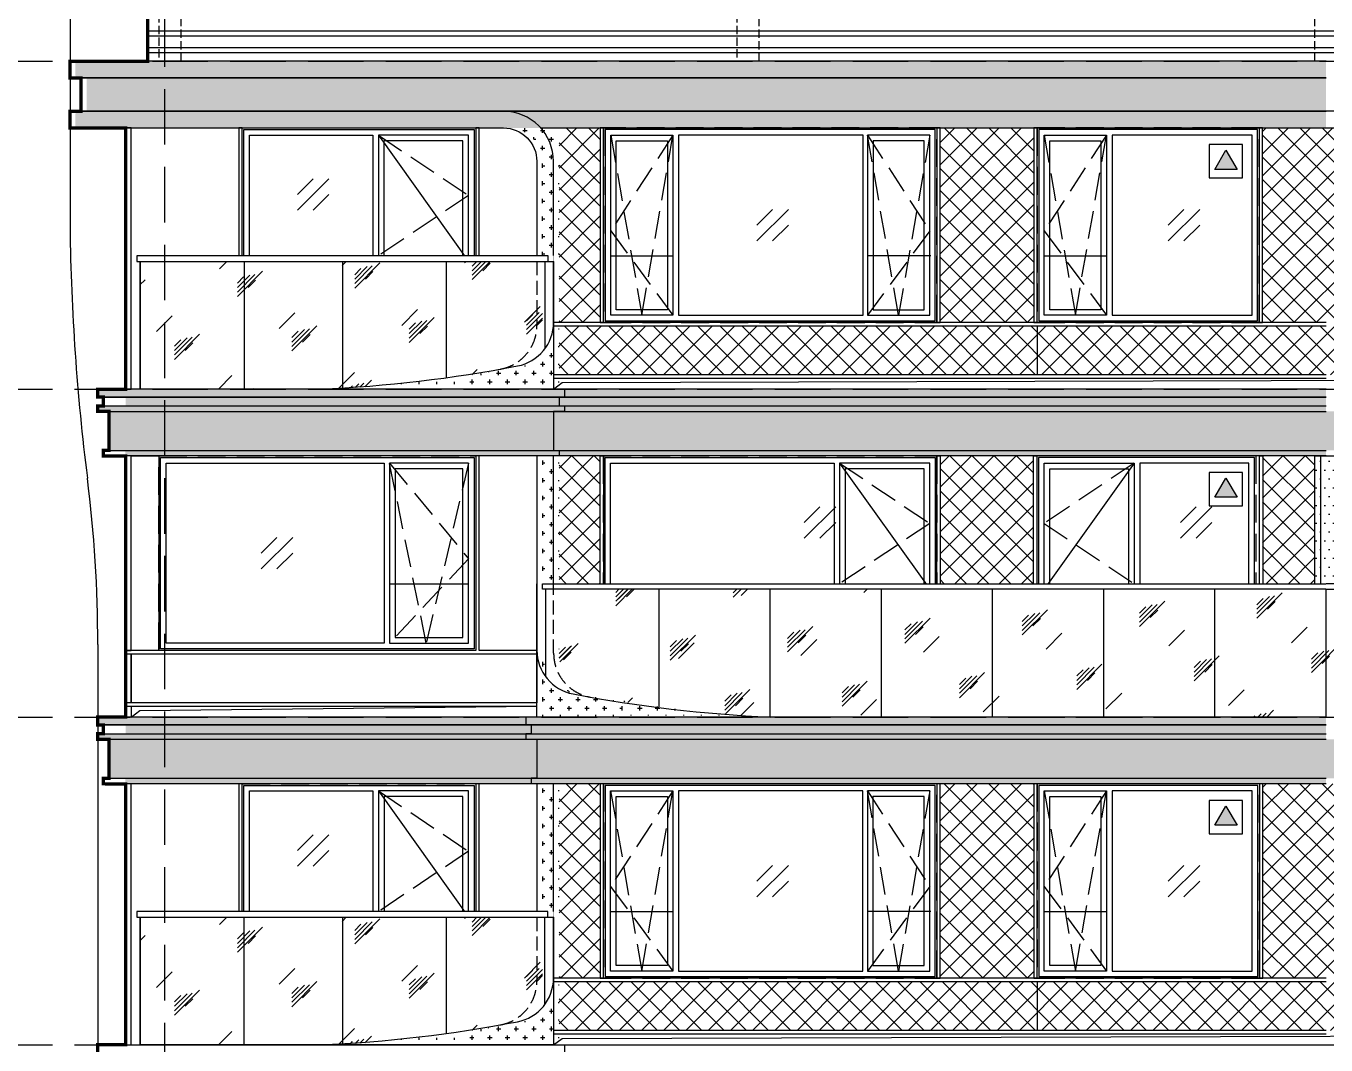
# Model space of a CAD drawing. Extents: x 646072 to 1012572, y -46617 to 16093.
# Drawn here: x 661474 to 673169, y -14902 to -5735 of the extents above; entities that cross this region are included whole.
import ezdxf

# ---------------------------------------------------------------- set-up
doc = ezdxf.new("R2010")
doc.units = 0
doc.header["$LTSCALE"] = 1000
doc.header["$MEASUREMENT"] = 0
for name, pattern in [('3#楼-HZS$0$3#楼-HZS$0$__DASH', [0.35, 0.25, -0.1]), ('3#楼-HZS$0$3#楼-HZS$0$DASH', [0.35, 0.25, -0.1]), ('3#楼-HZS$0$DASH', [0.35, 0.25, -0.1]), ('3#楼-HZS$0$DOTE', [2.42, 2, -0.2, 0.02, -0.2])]:
    doc.linetypes.add(name, pattern=pattern)
for name, color, linetype in [('3#楼-HZS$0$3#楼-HZS$0$00-立面灰色金属看线', 252, 'Continuous'), ('3#楼-HZS$0$3#楼-HZS$0$00-立面米色看线', 31, 'Continuous'), ('3#楼-HZS$0$3#楼-HZS$0$00-立面银灰色线脚', 254, 'Continuous'), ('3#楼-HZS$0$3#楼-HZS$0$A-ANNO-SYMB', 3, 'Continuous'), ('3#楼-HZS$0$3#楼-HZS$0$DOTE', 1, '3#楼-HZS$0$DOTE'), ('3#楼-HZS$0$3#楼-HZS$0$ELEV-WIND', 4, 'Continuous'), ('3#楼-HZS$0$3#楼-HZS$0$RAIL', 163, 'Continuous'), ('3#楼-HZS$0$3#楼-HZS$0$WINDOW', 4, 'Continuous'), ('3#楼-HZS$0$3#楼-HZS$0$填充-浅黄色铝板', 30, 'Continuous'), ('3#楼-HZS$0$3#楼-HZS$0$填充-玻璃', 150, 'Continuous'), ('3#楼-HZS$0$3#楼-HZS$0$填充-背板玻璃', 151, 'Continuous'), ('3#楼-HZS$0$3#楼-HZS$0$填充-银白色铝板', 115, 'Continuous'), ('3#楼-HZS$0$3#楼-HZS$0$轮廓', 255, 'Continuous')]:
    doc.layers.add(name, color=color, linetype=linetype)
pattern_1 = [(0, (-5409.44, -55383.215), (79.375, 79.375), [39.6875, -119.0625]), (90, (-5389.6, -55403.06), (-79.375, 79.375), [39.6875, -119.0625])]
pattern_2 = [(0, (-5409.44, -58333.215), (79.375, 79.375), [39.6875, -119.0625]), (90, (-5389.6, -58353.06), (-79.375, 79.375), [39.6875, -119.0625])]
pattern_3 = [(45, (-5318.23, -99899.73), (-100.0001, 100.0001), []), (135, (-5318.23, -99899.73), (-100.0001, -100.0001), [])]
pattern_4 = [(0, (-5409.44, -52433.215), (79.375, 79.375), [39.6875, -119.0625]), (90, (-5389.6, -52453.06), (-79.375, 79.375), [39.6875, -119.0625])]

# ---------------------------------------------------------------- blocks, each defined once
blk = doc.blocks.new('3#楼-HZS$0$3#楼-HZS$0$adf6h1d+f0j')
at = {"layer": '3#楼-HZS$0$3#楼-HZS$0$ELEV-WIND', "color": 8, "linetype": '3#楼-HZS$0$3#楼-HZS$0$__DASH'}
blk.add_lwpolyline([(61279, -24578), (63250, -24578), (63250, -26928), (61279, -26928)], close=True, dxfattribs=at)
at = {"layer": '3#楼-HZS$0$3#楼-HZS$0$ELEV-WIND'}
for points in [[(61294, -24593), (63235, -24593), (63235, -26913), (61294, -26913)], [(61344, -24643), (62325, -24643), (62325, -26863), (61344, -26863)], [(63185, -24643), (62375, -24643), (62375, -26863), (63185, -26863)], [(63135, -24693), (62425, -24693), (62425, -26813), (63135, -26813)]]:
    blk.add_lwpolyline(points, close=True, dxfattribs=at)
at = {"layer": '3#楼-HZS$0$3#楼-HZS$0$ELEV-WIND', "color": 8}
blk.add_lwpolyline([(62375, -24643), (63185, -25778), (62375, -26863)], dxfattribs=at)
at = {"layer": '3#楼-HZS$0$3#楼-HZS$0$ELEV-WIND', "color": 8, "linetype": '3#楼-HZS$0$DASH'}
blk.add_lwpolyline([(62375, -24643), (63185, -25186), (62375, -25728)], dxfattribs=at)
blk = doc.blocks.new('3#楼-HZS$0$3#楼-HZS$0$asde5f0s4d+9hj0')
at = {"layer": '3#楼-HZS$0$3#楼-HZS$0$ELEV-WIND', "color": 8, "linetype": '3#楼-HZS$0$3#楼-HZS$0$__DASH'}
blk.add_lwpolyline([(63250, -24578), (60250, -24578), (60250, -26928), (63250, -26928)], close=True, dxfattribs=at)
at = {"layer": '3#楼-HZS$0$3#楼-HZS$0$ELEV-WIND'}
for points in [[(63235, -24593), (60265, -24593), (60265, -26913), (63235, -26913)], [(60315, -24643), (61125, -24643), (61125, -26863), (60315, -26863)], [(63185, -24643), (61175, -24643), (61175, -26863), (63185, -26863)], [(60365, -24693), (61075, -24693), (61075, -26813), (60365, -26813)]]:
    blk.add_lwpolyline(points, close=True, dxfattribs=at)
at = {"layer": '3#楼-HZS$0$3#楼-HZS$0$ELEV-WIND', "color": 8}
blk.add_lwpolyline([(61125, -24643), (60315, -25778), (61125, -26863)], dxfattribs=at)
at = {"layer": '3#楼-HZS$0$3#楼-HZS$0$ELEV-WIND', "color": 8, "linetype": '3#楼-HZS$0$DASH'}
blk.add_lwpolyline([(61125, -24643), (60315, -25186), (61125, -25728)], dxfattribs=at)
blk = doc.blocks.new('3#楼-HZS$0$3#楼-HZS$0$dfg56h4f+g9h0k7')
at = {"layer": '3#楼-HZS$0$3#楼-HZS$0$RAIL'}
blk.add_lwpolyline([(426648, -363620), (419599, -363620), (419599, -363570), (426648, -363570)], dxfattribs=at)
at = {"layer": '3#楼-HZS$0$3#楼-HZS$0$WINDOW'}
for points in [[(419629, -364409), (419629, -363620)], [(420648, -364678), (420648, -363620)], [(421648, -364770), (421648, -363620)], [(422648, -364770), (422648, -363620)], [(423648, -364770), (423648, -363620)], [(424648, -364770), (424648, -363620)], [(425648, -364770), (425648, -363620)], [(426648, -364770), (426648, -363620)]]:
    blk.add_lwpolyline(points, dxfattribs=at)
blk = doc.blocks.new('3#楼-HZS$0$3#楼-HZS$0$tregfdgdg')
blk.add_wipeout([(55551, -25728), (62651, -25728), (62651, -26928), (55551, -26928)]).dxf.layer = '3#楼-HZS$0$3#楼-HZS$0$RAIL'
at = {"layer": '3#楼-HZS$0$3#楼-HZS$0$00-立面米色看线'}
blk.add_line((55551, -25728), (55551, -26327), dxfattribs=at)
at = {"layer": '3#楼-HZS$0$3#楼-HZS$0$00-立面米色看线', "linetype": '3#楼-HZS$0$3#楼-HZS$0$__DASH', "ltscale": 0.5}
blk.add_line((55701, -26354), (55701, -25728), dxfattribs=at)
at = {"layer": '3#楼-HZS$0$3#楼-HZS$0$00-立面米色看线'}
blk.add_lwpolyline([(62650, -26928), (55551, -26928), (55551, -25728)], dxfattribs=at)
for centre, radius, start, end in [((55951, -26327), 400, 180, 259.1129), ((58188, -14696), 12243, 259.1129, 267.4866)]:
    blk.add_arc(centre, radius, start, end, dxfattribs=at)
at = {"layer": '3#楼-HZS$0$3#楼-HZS$0$00-立面米色看线', "linetype": '3#楼-HZS$0$3#楼-HZS$0$__DASH', "ltscale": 0.5}
blk.add_arc((56101, -26354), 400, 180, 259.8509, dxfattribs=at)
blk.add_blockref('3#楼-HZS$0$3#楼-HZS$0$dfg56h4f+g9h0k7', (-363998, 337842))
blk = doc.blocks.new('3#楼-HZS$0$3#楼-HZS$0$asd+g04ds+9gj0')
at = {"layer": '3#楼-HZS$0$3#楼-HZS$0$ELEV-WIND', "color": 8, "linetype": '3#楼-HZS$0$3#楼-HZS$0$__DASH'}
blk.add_lwpolyline([(73200, -24578), (70350, -24578), (70350, -26328), (73200, -26328)], close=True, dxfattribs=at)
at = {"layer": '3#楼-HZS$0$3#楼-HZS$0$ELEV-WIND'}
for points in [[(73185, -24593), (70365, -24593), (70365, -26313), (73185, -26313)], [(70415, -24643), (71125, -24643), (71125, -26263), (70415, -26263)], [(73135, -24643), (71175, -24643), (71175, -26263), (73135, -26263)], [(70465, -24693), (71075, -24693), (71075, -26213), (70465, -26213)]]:
    blk.add_lwpolyline(points, close=True, dxfattribs=at)
at = {"layer": '3#楼-HZS$0$3#楼-HZS$0$ELEV-WIND', "color": 8, "linetype": '3#楼-HZS$0$3#楼-HZS$0$DASH'}
for points in [[(71125, -24643), (70415, -25503), (71125, -26263)], [(70415, -24643), (70795, -26263), (71125, -24643)]]:
    blk.add_lwpolyline(points, dxfattribs=at)
at = {"layer": '3#楼-HZS$0$3#楼-HZS$0$ELEV-WIND', "color": 8}
blk.add_lwpolyline([(71125, -25728), (70415, -25728)], dxfattribs=at)
blk = doc.blocks.new('3#楼-HZS$0$3#楼-HZS$0$df+gj504f+g90')
at = {"layer": '3#楼-HZS$0$3#楼-HZS$0$00-立面灰色金属看线'}
blk.add_lwpolyline([(383830, -386474), (383830, -386544), (383780, -386544), (383780, -386624), (383830, -386624), (383830, -386674), (383730, -386674), (383730, -387024), (383780, -387024), (383780, -387074)], dxfattribs=at)
for points in [[(379880, -388824), (379930, -388824), (379930, -387074), (379880, -387074)], [(380180, -388824), (379930, -388824), (379930, -387074), (380180, -387074)], [(384149, -389424), (384149, -387074), (384179, -387074), (384179, -389424)], [(387179, -389424), (387179, -387074), (387209, -387074), (387209, -389424)], [(388049, -389424), (388049, -387074), (388079, -387074), (388079, -389424)], [(390080, -389424), (390080, -387074), (390110, -387074), (390110, -389424)], [(379930, -389294), (379880, -389294), (379880, -388854), (379930, -388854)], [(379930, -389424), (379880, -389424), (379880, -389324), (379930, -389324)]]:
    blk.add_lwpolyline(points, close=True, dxfattribs=at)
at = {"layer": '3#楼-HZS$0$3#楼-HZS$0$00-立面米色看线'}
for points in [[(390680, -386474), (379630, -386474), (379630, -386544), (390680, -386544)], [(390680, -386544), (379680, -386544), (379680, -386624), (379630, -386624), (379630, -386674), (379730, -386674), (379730, -387024), (390680, -387024)], [(379680, -386624), (390680, -386624)], [(379730, -386674), (390680, -386674)], [(390680, -387074), (379680, -387074), (379680, -387024), (390680, -387024)]]:
    blk.add_lwpolyline(points, dxfattribs=at)
at = {"layer": '3#楼-HZS$0$3#楼-HZS$0$00-立面银灰色线脚'}
blk.add_lwpolyline([(390580, -387074), (390780, -387074), (390780, -389424), (390580, -389424)], close=True, dxfattribs=at)
blk.add_lwpolyline([(390630, -387074), (390630, -389424)], dxfattribs=at)
at = {"layer": '3#楼-HZS$0$3#楼-HZS$0$00-立面灰色金属看线', "xscale": -1}
for name, p in [('3#楼-HZS$0$3#楼-HZS$0$asd+g04ds+9gj0', (453380, -362496)), ('3#楼-HZS$0$3#楼-HZS$0$asde5f0s4d+9hj0', (447429, -362496)), ('3#楼-HZS$0$3#楼-HZS$0$adf6h1d+f0j', (451329, -362496))]:
    blk.add_blockref(name, p, dxfattribs=at)
at = {"layer": '3#楼-HZS$0$3#楼-HZS$0$RAIL'}
blk.add_blockref('3#楼-HZS$0$3#楼-HZS$0$tregfdgdg', (328030, -362496), dxfattribs=at)
at = {"layer": '3#楼-HZS$0$3#楼-HZS$0$00-立面灰色金属看线'}
for points in [[(383060, -387074), (383030, -387074), (383030, -388824), (379880, -388824), (379880, -388854), (383580, -388854), (383580, -388824), (383060, -388824)], [(379930, -388854), (383580, -388854), (383580, -389294), (379930, -389294)], [(383580, -389294), (379880, -389294), (379880, -389324), (383580, -389324)]]:
    blk.add_lwpolyline(points, close=True, dxfattribs=at)
blk.add_lwpolyline([(379930, -389424), (380009, -389365), (383580, -389324)], dxfattribs=at)
at = {"layer": '3#楼-HZS$0$3#楼-HZS$0$00-立面米色看线'}
blk.add_lwpolyline([(383730, -388224), (383730, -387074), (383580, -387074), (383580, -388224)], dxfattribs=at)
at = {"layer": '3#楼-HZS$0$3#楼-HZS$0$RAIL', "xscale": -1}
blk.add_blockref('3#楼-HZS$0$3#楼-HZS$0$tregfdgdg', (453330, -362496), dxfattribs=at)
blk = doc.blocks.new('3#楼-HZS$0$3#楼-HZS$0$ef6dsf+0hj')
at = {"layer": '3#楼-HZS$0$3#楼-HZS$0$ELEV-WIND', "color": 8, "linetype": '3#楼-HZS$0$3#楼-HZS$0$__DASH'}
blk.add_lwpolyline([(41500, -36879), (44500, -36879), (44500, -38629), (41500, -38629)], close=True, dxfattribs=at)
at = {"layer": '3#楼-HZS$0$3#楼-HZS$0$ELEV-WIND'}
for points in [[(41515, -36894), (44485, -36894), (44485, -38614), (41515, -38614)], [(41565, -36944), (42125, -36944), (42125, -38564), (41565, -38564)], [(42165, -36944), (43825, -36944), (43825, -38564), (42165, -38564)], [(44435, -36944), (43875, -36944), (43875, -38564), (44435, -38564)], [(41615, -36994), (42075, -36994), (42075, -38514), (41615, -38514)], [(44385, -36994), (43925, -36994), (43925, -38514), (44385, -38514)]]:
    blk.add_lwpolyline(points, close=True, dxfattribs=at)
at = {"layer": '3#楼-HZS$0$3#楼-HZS$0$ELEV-WIND', "color": 8, "linetype": '3#楼-HZS$0$3#楼-HZS$0$DASH'}
for points in [[(42125, -36944), (41565, -37804), (42125, -38564)], [(41565, -36944), (41845, -38564), (42125, -36944)], [(43875, -36944), (44435, -37804), (43875, -38564)], [(44435, -36944), (44155, -38564), (43875, -36944)]]:
    blk.add_lwpolyline(points, dxfattribs=at)
at = {"layer": '3#楼-HZS$0$3#楼-HZS$0$ELEV-WIND', "color": 8}
for points in [[(41555, -38029), (42115, -38029)], [(44435, -38029), (43875, -38029)]]:
    blk.add_lwpolyline(points, dxfattribs=at)
blk = doc.blocks.new('3#楼-HZS$0$3#楼-HZS$0$111+108osccw')
at = {"layer": '3#楼-HZS$0$3#楼-HZS$0$ELEV-WIND', "color": 8, "linetype": '3#楼-HZS$0$3#楼-HZS$0$__DASH'}
blk.add_lwpolyline([(38500, -36879), (40500, -36879), (40500, -38629), (38500, -38629)], close=True, dxfattribs=at)
at = {"layer": '3#楼-HZS$0$3#楼-HZS$0$ELEV-WIND'}
for points in [[(38515, -36894), (40485, -36894), (40485, -38614), (38515, -38614)], [(38565, -36944), (39825, -36944), (39825, -38564), (38565, -38564)], [(40435, -36944), (39875, -36944), (39875, -38564), (40435, -38564)], [(40385, -36994), (39925, -36994), (39925, -38514), (40385, -38514)]]:
    blk.add_lwpolyline(points, close=True, dxfattribs=at)
at = {"layer": '3#楼-HZS$0$3#楼-HZS$0$ELEV-WIND', "color": 8, "linetype": '3#楼-HZS$0$3#楼-HZS$0$DASH'}
for points in [[(39875, -36944), (40435, -37804), (39875, -38564)], [(40435, -36944), (40155, -38564), (39875, -36944)]]:
    blk.add_lwpolyline(points, dxfattribs=at)
at = {"layer": '3#楼-HZS$0$3#楼-HZS$0$ELEV-WIND', "color": 8}
blk.add_lwpolyline([(40435, -38029), (39875, -38029)], dxfattribs=at)
blk = doc.blocks.new('3#楼-HZS$0$3#楼-HZS$0$dfj50fg+k')
blk.add_wipeout([(378899, -143402), (378929, -143402), (378929, -144552), (382649, -144552), (382649, -143352), (378899, -143352)]).dxf.layer = '3#楼-HZS$0$3#楼-HZS$0$A-ANNO-SYMB'
at = {"layer": '3#楼-HZS$0$3#楼-HZS$0$00-立面灰色金属看线'}
blk.add_lwpolyline([(378929, -143402), (382649, -143402), (382649, -144552), (378929, -144552)], close=True, dxfattribs=at)
at = {"layer": '3#楼-HZS$0$3#楼-HZS$0$00-立面米色看线', "linetype": '3#楼-HZS$0$3#楼-HZS$0$__DASH', "ltscale": 0.5}
blk.add_line((382499, -143402), (382499, -143978), dxfattribs=at)
at = {"layer": '3#楼-HZS$0$3#楼-HZS$0$00-立面米色看线'}
blk.add_line((382649, -143978), (382649, -143402), dxfattribs=at)
blk.add_lwpolyline([(382649, -143402), (382649, -144552), (380549, -144552)], dxfattribs=at)
for centre, radius, start, end in [((382249, -143950), 400, 280.8871, 0), ((380012, -132320), 12243, 272.5134, 280.8871)]:
    blk.add_arc(centre, radius, start, end, dxfattribs=at)
at = {"layer": '3#楼-HZS$0$3#楼-HZS$0$00-立面米色看线', "linetype": '3#楼-HZS$0$3#楼-HZS$0$__DASH', "ltscale": 0.5}
blk.add_arc((382099, -143978), 400, 280.1491, 0, dxfattribs=at)
at = {"layer": '3#楼-HZS$0$3#楼-HZS$0$RAIL'}
blk.add_lwpolyline([(382599, -143352), (378899, -143352), (378899, -143402), (382599, -143402)], close=True, dxfattribs=at)
at = {"layer": '3#楼-HZS$0$3#楼-HZS$0$WINDOW'}
for points in [[(378929, -143402), (378929, -144552)], [(379864, -143402), (379864, -144552)], [(380749, -143402), (380749, -144541)], [(381684, -143402), (381684, -144449)], [(382569, -143402), (382569, -144190)]]:
    blk.add_lwpolyline(points, dxfattribs=at)
blk = doc.blocks.new('3#楼-HZS$0$3#楼-HZS$0$FSD+5G04D+F970K')
at = {"layer": '3#楼-HZS$0$3#楼-HZS$0$ELEV-WIND', "color": 8, "linetype": '3#楼-HZS$0$3#楼-HZS$0$__DASH'}
blk.add_lwpolyline([(72399.829745, -27578.003346), (70300, -27578.003346), (70300, -29928.003346), (72399.829745, -29928.003346)], close=True, dxfattribs=at)
at = {"layer": '3#楼-HZS$0$3#楼-HZS$0$ELEV-WIND'}
for points in [[(72384.829745, -27593.003346), (70315, -27593.003346), (70315, -29913.003346), (72384.829745, -29913.003346)], [(70365, -27643.003346), (71175, -27643.003346), (71175, -29863.003346), (70365, -29863.003346)], [(70415, -27693.003346), (71125, -27693.003346), (71125, -29813.003346), (70415, -29813.003346)], [(72334.829745, -27643.003346), (71225, -27643.003346), (71225, -29863.003346), (72334.829745, -29863.003346)]]:
    blk.add_lwpolyline(points, close=True, dxfattribs=at)
at = {"layer": '3#楼-HZS$0$3#楼-HZS$0$ELEV-WIND', "color": 8}
blk.add_lwpolyline([(71175, -27643.003346), (70365, -28778.003346), (71175, -29863.003346)], dxfattribs=at)
at = {"layer": '3#楼-HZS$0$3#楼-HZS$0$ELEV-WIND', "color": 8, "linetype": '3#楼-HZS$0$DASH'}
blk.add_lwpolyline([(71175, -27643.003346), (70365, -28185.503346), (71175, -28728.003346)], dxfattribs=at)
blk = doc.blocks.new('3#楼-HZS$0$3#楼-HZS$0$dfj54+gf90l7')
at = {"layer": '3#楼-HZS$0$3#楼-HZS$0$00-立面灰色金属看线'}
for points in [[(383480, -379581), (383480, -379651), (383530, -379651), (383530, -379731), (383480, -379731), (383480, -379781), (383580, -379781), (383580, -380131), (383530, -380131), (383530, -380181)], [(390680, -381931), (383730, -381931), (383730, -381961), (390680, -381961)], [(390680, -382401), (383730, -382401), (383730, -382431), (390680, -382431)]]:
    blk.add_lwpolyline(points, dxfattribs=at)
for points in [[(379880, -382531), (379930, -382531), (379930, -380181), (379880, -380181)], [(380930, -380181), (380900, -380181), (380900, -382531), (380930, -382531)], [(383060, -380181), (383030, -380181), (383030, -382531), (383060, -382531)], [(384179, -380181), (384149, -380181), (384149, -381931), (384179, -381931)], [(387209, -380181), (387179, -380181), (387179, -381931), (387209, -381931)], [(388080, -380181), (388050, -380181), (388050, -381931), (388080, -381931)], [(390110, -380181), (390080, -380181), (390080, -381931), (390110, -381931)]]:
    blk.add_lwpolyline(points, close=True, dxfattribs=at)
at = {"layer": '3#楼-HZS$0$3#楼-HZS$0$00-立面米色看线'}
for points in [[(390680, -379581), (379630, -379581), (379630, -379651), (390680, -379651)], [(390680, -379651), (379680, -379651), (379680, -379731), (379630, -379731), (379630, -379781), (379730, -379781), (379730, -380131), (390680, -380131)], [(379680, -379731), (390680, -379731)], [(379730, -379781), (390680, -379781)], [(390680, -380181), (379680, -380181), (379680, -380131), (390680, -380131)], [(383730, -381381), (383730, -380181), (383580, -380181), (383580, -381331)]]:
    blk.add_lwpolyline(points, dxfattribs=at)
at = {"layer": '3#楼-HZS$0$3#楼-HZS$0$WINDOW'}
blk.add_lwpolyline([(388080, -381961), (388080, -382401)], dxfattribs=at)
at = {"layer": '3#楼-HZS$0$3#楼-HZS$0$00-立面灰色金属看线', "extrusion": (0, 0, -1), "zscale": -1}
blk.add_blockref('3#楼-HZS$0$3#楼-HZS$0$FSD+5G04D+F970K', (-453330, -352603), dxfattribs=at)
at = {"layer": '3#楼-HZS$0$3#楼-HZS$0$A-ANNO-SYMB', "xscale": -1}
for name, p in [('3#楼-HZS$0$3#楼-HZS$0$ef6dsf+0hj', (428679, -343302)), ('3#楼-HZS$0$3#楼-HZS$0$111+108osccw', (428580, -343302))]:
    blk.add_blockref(name, p, dxfattribs=at)
blk.add_blockref('3#楼-HZS$0$3#楼-HZS$0$dfj50fg+k', (1081, -237979))
at = {"layer": '3#楼-HZS$0$3#楼-HZS$0$00-立面灰色金属看线'}
blk.add_lwpolyline([(383730, -382531), (383809, -382473), (397629, -382431)], dxfattribs=at)
blk = doc.blocks.new('3#楼-HZS$0$3#楼-HZS$0$df+50j4+fg90k')
at = {"layer": '3#楼-HZS$0$3#楼-HZS$0$00-立面灰色金属看线', "elevation": 0}
for points in [[(379880, -447291), (379930, -447291), (379930, -444941), (379880, -444941)], [(380930, -444941), (380900, -444941), (380900, -447291), (380930, -447291)], [(383060, -444941), (383030, -444941), (383030, -447291), (383060, -447291)], [(384180, -444941), (384150, -444941), (384150, -446691), (384180, -446691)], [(387210, -444941), (387180, -444941), (387180, -446691), (387210, -446691)], [(388080, -444941), (388050, -444941), (388050, -446691), (388080, -446691)], [(390110, -444941), (390080, -444941), (390080, -446691), (390110, -446691)]]:
    blk.add_lwpolyline(points, close=True, dxfattribs=at)
for points in [[(390680, -446691), (383731, -446691), (383731, -446721), (390680, -446721)], [(390680, -447161), (383731, -447161), (383731, -447191), (390680, -447191)]]:
    blk.add_lwpolyline(points, dxfattribs=at)
at = {"layer": '3#楼-HZS$0$3#楼-HZS$0$00-立面米色看线'}
for points in [[(390680, -444341), (379380, -444341), (379380, -444491), (390680, -444491)], [(390680, -444491), (379480, -444491), (379480, -444791), (390680, -444791)]]:
    blk.add_lwpolyline(points, dxfattribs=at)
blk.add_lwpolyline([(383730, -446191), (383730, -445241, 0.414214), (383280, -444791), (379380, -444791), (379380, -444941), (383280, -444941, -0.414214), (383580, -445241), (383580, -446191)], format="xyb", dxfattribs=at)
at = {"layer": '3#楼-HZS$0$3#楼-HZS$0$WINDOW', "elevation": 0}
blk.add_lwpolyline([(388080, -446721), (388080, -447161)], dxfattribs=at)
at = {"layer": '3#楼-HZS$0$3#楼-HZS$0$00-立面灰色金属看线', "extrusion": (0, 0, -1), "zscale": -1}
blk.add_blockref('3#楼-HZS$0$3#楼-HZS$0$FSD+5G04D+F970K', (-453330, -417363, 0), dxfattribs=at)
at = {"layer": '3#楼-HZS$0$3#楼-HZS$0$A-ANNO-SYMB', "xscale": -1}
for name, p in [('3#楼-HZS$0$3#楼-HZS$0$ef6dsf+0hj', (428680, -408062, 0)), ('3#楼-HZS$0$3#楼-HZS$0$111+108osccw', (428580, -408062, 0))]:
    blk.add_blockref(name, p, dxfattribs=at)
blk.add_blockref('3#楼-HZS$0$3#楼-HZS$0$dfj50fg+k', (1082, -302739, 0))
at = {"layer": '3#楼-HZS$0$3#楼-HZS$0$00-立面灰色金属看线', "elevation": 0}
blk.add_lwpolyline([(383731, -447291), (383809, -447232), (397630, -447191)], dxfattribs=at)
at = {"layer": '3#楼-HZS$0$3#楼-HZS$0$00-立面米色看线'}
for points in [[(397780, -446191), (397780, -445241, 0.414214), (397330, -444791), (383280, -444791)], [(383616, -444941), (397330, -444941, -0.414214), (397630, -445241), (397630, -446191)]]:
    blk.add_lwpolyline(points, format="xyb", dxfattribs=at)
blk = doc.blocks.new('3#楼-HZS$0$3#楼-HZS$0$d+ff+g89+0k4')
blk.add_wipeout([(387074, -372010), (387034, -371828), (386964, -371627), (386772, -371345), (386557, -371146), (386251, -370979), (385972, -370907), (385787, -370894), (365638, -370894), (365638, -371294), (385787, -371294), (385939, -371307), (386099, -371349), (386244, -371419), (386382, -371519), (386478, -371617), (386626, -371869), (386687, -372194), (386687, -393644), (386683, -393692), (386669, -393742), (386650, -393788), (386616, -393838), (386560, -393889), (386489, -393926), (386408, -393944), (365888, -393944), (365888, -394344), (386374, -394344), (386538, -394327), (386690, -394275), (386830, -394186), (386943, -394069), (387019, -393944), (387071, -393791), (387087, -393644), (387087, -372305), (387087, -372194)]).translate(0, 0, 0)
at = {"layer": '3#楼-HZS$0$3#楼-HZS$0$00-立面米色看线', "color": 251}
blk.add_line((365888, -378541, 0), (365888, -402894, 0), dxfattribs=at)
at = {"layer": '3#楼-HZS$0$3#楼-HZS$0$00-立面米色看线', "color": 251, "elevation": 0}
blk.add_lwpolyline([(365638, -370894), (365638, -374794)], dxfattribs=at)
at = {"layer": '3#楼-HZS$0$3#楼-HZS$0$00-立面米色看线', "color": 252, "linetype": '3#楼-HZS$0$3#楼-HZS$0$__DASH', "ltscale": 0.3, "elevation": 0}
for points in [[(366638, -373294), (366638, -371294), (366438, -371294), (366438, -373294)], [(371837, -373294), (371837, -371294), (371637, -371294), (371637, -373294)], [(376837, -373294), (376837, -371294), (377037, -371294), (377037, -373294)]]:
    blk.add_lwpolyline(points, dxfattribs=at)
at = {"layer": '3#楼-HZS$0$3#楼-HZS$0$00-立面米色看线', "color": 47, "elevation": 0}
for points in [[(386687, -373069), (366338, -373069), (366338, -373019), (386687, -373019)], [(386687, -373219), (366338, -373219), (366338, -373169), (386687, -373169)]]:
    blk.add_lwpolyline(points, dxfattribs=at)
at = {"layer": '3#楼-HZS$0$3#楼-HZS$0$00-立面米色看线', "color": 251}
for centre, radius, start, end in [((385834, -374522, 0), 20198, 180.7714, 187.1707), ((353888, -378541, 0), 12000, 0, 7.1707)]:
    blk.add_arc(centre, radius, start, end, dxfattribs=at)
blk = doc.blocks.new('3#楼-HZS$0$3#楼-HZS$0$D+FJ04F+G970K')
at = {"layer": '3#楼-HZS$0$3#楼-HZS$0$轮廓', "const_width": 30, "elevation": 0}
blk.add_lwpolyline([(197651, -46582), (197651, -46512), (197901, -46514), (197901, -44168), (197701, -44166), (197701, -44116), (197751, -44116), (197751, -43766), (197651, -43766), (197651, -43716), (197701, -43716), (197701, -43636), (197651, -43636), (197651, -43566), (197901, -43566), (197901, -41216), (197701, -41216), (197701, -41166), (197751, -41166), (197751, -40816), (197651, -40816), (197651, -40766), (197701, -40766), (197701, -40686), (197651, -40686), (197651, -40616), (197901, -40616), (197901, -38266), (197401, -38266), (197401, -38116), (197501, -38116), (197501, -37816), (197401, -37816), (197401, -37666), (198101, -37666), (198101, -35666)], dxfattribs=at)
blk = doc.blocks.new('3#楼-HZS$0$3#楼-HZS$0$d+gfsh5d+f8hj')
at = {"color": 8, "elevation": 0}
for points in [[(721294, -9462), (721153, -9603)], [(721436, -9462), (721153, -9744)], [(721436, -9603), (721294, -9744)], [(725854, -12412), (725713, -12553)], [(725996, -12412), (725713, -12694)], [(729240, -12412), (729098, -12553)], [(729381, -12412), (729098, -12694)], [(725996, -12553), (725854, -12694)], [(729381, -12553), (729240, -12694)], [(721294, -15362), (721153, -15503)], [(721436, -15362), (721153, -15644)], [(721436, -15503), (721294, -15644)]]:
    blk.add_lwpolyline(points, dxfattribs=at)
at = {"color": 8}
for points in [[(725429, -9737), (725288, -9878)], [(725571, -9737), (725288, -10019)], [(729129, -9737), (728988, -9878)], [(729271, -9737), (728988, -10019)], [(725571, -9878), (725429, -10019)], [(729271, -9878), (729129, -10019)], [(720969, -12687), (720828, -12828)], [(721111, -12687), (720828, -12969)], [(721111, -12828), (720969, -12969)], [(725429, -15637), (725288, -15778)], [(725571, -15637), (725288, -15919)], [(729129, -15637), (728988, -15778)], [(729271, -15637), (728988, -15919)], [(725571, -15778), (725429, -15919)], [(729271, -15778), (729129, -15919)]]:
    blk.add_lwpolyline(points, dxfattribs=at)
blk = doc.blocks.new('3#楼-HZS$0$3#楼-HZS$0$d+fh0j4+gf0l')
at = {"layer": '3#楼-HZS$0$3#楼-HZS$0$填充-浅黄色铝板'}
h = blk.add_hatch(dxfattribs=at)
h.set_pattern_fill('CROSS', color=256, scale=50)
h.set_pattern_definition(pattern_1)
h.paths.add_polyline_path([(511552, 19817), (522802, 19817), (522802, 19217), (511552, 19217), (511553, 19367), (511653, 19367), (511653, 19667), (511553, 19667)])
h = blk.add_hatch(dxfattribs=at)
h.set_pattern_fill('CROSS', color=256, scale=50)
h.set_pattern_definition([(0, (275100.09, -113671.98), (79.375, 79.375), [39.6875, -119.0625]), (90, (275119.936, -113691.825), (-79.375, 79.375), [39.6875, -119.0625])])
h.paths.add_polyline_path([(515753, 18067), (515903, 18067), (515903, 18917), (515902, 18955), (515898, 18989), (515888, 19033), (515873, 19079), (515859, 19113), (515845, 19139), (515816, 19184), (515789, 19217), (515453, 19217), (515504, 19213), (515542, 19204), (515572, 19193), (515612, 19172), (515636, 19155), (515651, 19143), (515684, 19108), (515704, 19082), (515722, 19050), (515735, 19021), (515750, 18964), (515753, 18924), (515753, 18693)])
h = blk.add_hatch(dxfattribs=at)
h.set_pattern_fill('CROSS', color=256, scale=50)
h.set_pattern_definition(pattern_4)
h.paths.add_polyline_path([(515903, 17469, -0.359593), (515579, 17076, -0.008212), (515182, 17006), (515182, 16867), (515903, 16867)])
h.paths.add_polyline_path([(515137, 16999, -0.001033), (515087, 16992), (515087, 16932), (514635, 16932, -0.011475), (514075, 16882), (515137, 16882)])
h = blk.add_hatch(dxfattribs=at)
h.set_pattern_fill('CROSS', color=256, scale=50)
h.set_pattern_definition([(0, (-5418.23, -96949.73), (79.375, 79.375), [39.6875, -119.0625]), (90, (-5398.39, -96969.57), (-79.375, 79.375), [39.6875, -119.0625])])
h.paths.add_polyline_path([(511753, 16667), (522803, 16667), (522803, 16867), (511753, 16867), (511753, 16797), (512003, 16797), (512003, 16717), (511753, 16717)])
h = blk.add_hatch(dxfattribs=at)
h.set_pattern_fill('CROSS', color=256, scale=50)
h.set_pattern_definition(pattern_4)
h.paths.add_polyline_path([(512002, 16267), (522802, 16267), (522802, 16317), (512002, 16317)])
h = blk.add_hatch(dxfattribs=at)
h.set_pattern_fill('CROSS', color=256, scale=50)
h.set_pattern_definition(pattern_1)
h.paths.add_polyline_path([(515753, 16267), (515903, 16267), (515903, 15117), (515753, 15117)])
h = blk.add_hatch(dxfattribs=at)
h.set_pattern_fill('CROSS', color=256, scale=50)
h.set_pattern_definition(pattern_4)
edge = h.paths.add_edge_path()
edge.add_arc((516153, 14519), 400, 180, 259.1129)
edge.add_arc((518390, 26149), 12243, 259.1129, 260.9949)
edge.add_line((516474, 14056), (516474, 13917))
edge.add_line((516474, 13917), (515753, 13917))
edge.add_line((515753, 13917), (515753, 14519))
edge = h.paths.add_edge_path()
edge.add_arc((518390, 26149), 12243, 261.208, 261.4447)
edge.add_line((516569, 14042), (517021, 13982))
edge.add_arc((518390, 26149), 12243, 263.58, 266.2098)
edge.add_line((517581, 13932), (516519, 13932))
edge.add_line((516519, 13932), (516519, 14049))
h = blk.add_hatch(dxfattribs=at)
h.set_pattern_fill('CROSS', color=256, scale=50)
h.set_pattern_definition([(0, (-5418.23, -99899.73), (79.375, 79.375), [39.6875, -119.0625]), (90, (-5398.39, -99919.57), (-79.375, 79.375), [39.6875, -119.0625])])
h.paths.add_polyline_path([(511753, 13717), (522803, 13717), (522803, 13917), (511753, 13917), (511753, 13847), (512003, 13847), (512003, 13767), (511753, 13767)])
h = blk.add_hatch(dxfattribs=at)
h.set_pattern_fill('CROSS', color=256, scale=50)
h.set_pattern_definition(pattern_2)
h.paths.add_polyline_path([(512002, 13317), (522802, 13317), (522802, 13367), (512002, 13367)])
h = blk.add_hatch(dxfattribs=at)
h.set_pattern_fill('CROSS', color=256, scale=50)
h.set_pattern_definition(pattern_2)
h.paths.add_polyline_path([(515753, 13317), (515903, 13317), (515903, 12167), (515753, 12167)])
h = blk.add_hatch(dxfattribs=at)
h.set_pattern_fill('CROSS', color=256, scale=50)
h.set_pattern_definition(pattern_2)
h.paths.add_polyline_path([(515903, 11569, -0.359593), (515579, 11176, -0.008212), (515182, 11106), (515182, 10967), (515903, 10967)])
h.paths.add_polyline_path([(515137, 11099, -0.001033), (515087, 11092), (515087, 11032), (514635, 11032, -0.011475), (514075, 10982), (515137, 10982)])
at = {"layer": '3#楼-HZS$0$3#楼-HZS$0$填充-玻璃'}
h = blk.add_hatch(dxfattribs=at)
h.set_pattern_fill('玻璃1', color=150, scale=100)
h.set_pattern_definition([(45, (-5418.2, -93959.7), (-489.8836, 489.8836), [224, -576]), (45, (-5322.2, -93919.7), (-489.8836, 489.8836), [96, -704]), (45, (-5418.2, -93919.7), (-489.8836, 489.8836), [160, -640]), (45, (-5370.2, -93959.7), (537.4012, -537.4012), [200, -600]), (45, (-5418.2, -93999.7), (-489.8836, 489.8836), [320, -480]), (45, (-5418.2, -93879.7), (-489.8836, 489.8836), [80, -720])])
h.paths.add_polyline_path([(513068, 18017), (512133, 18017), (512133, 16867), (513068, 16867)])
h.paths.add_polyline_path([(514003, 18017), (513068, 18017), (513068, 16867), (513804, 16867, 0.004084), (514003, 16877)])
h.paths.add_polyline_path([(514939, 18017), (514003, 18017), (514003, 16877, 0.019195), (514939, 16970)])
h.paths.add_polyline_path([(515754, 18017), (514939, 18017), (514939, 16970, 0.010041), (515424, 17047, 0.363234), (515754, 17441)])
h = blk.add_hatch(dxfattribs=at)
h.set_pattern_fill('玻璃1', color=150, scale=100)
h.set_pattern_definition([(45, (-5418.8, -129540.1), (-489.8836, 489.8836), [224, -576]), (45, (-5322.8, -129500.1), (-489.8836, 489.8836), [96, -704]), (45, (-5418.8, -129500.1), (-489.8836, 489.8836), [160, -640]), (45, (-5370.8, -129540.1), (537.4012, -537.4012), [200, -600]), (45, (-5418.8, -129580.1), (-489.8836, 489.8836), [320, -480]), (45, (-5418.8, -129460.1), (-489.8836, 489.8836), [80, -720])])
h.paths.add_polyline_path([(529702, 15067), (522803, 15067), (515903, 15067), (515903, 14491, 0.363234), (516233, 14097, 0.033333), (517853, 13917), (522803, 13917), (527752, 13917, 0.033333), (529372, 14097, 0.363234), (529702, 14491)])
h = blk.add_hatch(dxfattribs=at)
h.set_pattern_fill('玻璃1', color=150, scale=100)
h.set_pattern_definition([(45, (-5418.2, -99859.7), (-489.8836, 489.8836), [224, -576]), (45, (-5322.2, -99819.7), (-489.8836, 489.8836), [96, -704]), (45, (-5418.2, -99819.7), (-489.8836, 489.8836), [160, -640]), (45, (-5370.2, -99859.7), (537.4012, -537.4012), [200, -600]), (45, (-5418.2, -99899.7), (-489.8836, 489.8836), [320, -480]), (45, (-5418.2, -99779.7), (-489.8836, 489.8836), [80, -720])])
h.paths.add_polyline_path([(513068, 12117), (512133, 12117), (512133, 10967), (513068, 10967)])
h.paths.add_polyline_path([(514003, 12117), (513068, 12117), (513068, 10967), (513804, 10967, 0.004084), (514003, 10977)])
h.paths.add_polyline_path([(514939, 12117), (514003, 12117), (514003, 10977, 0.019195), (514939, 11070)])
h.paths.add_polyline_path([(515754, 12117), (514939, 12117), (514939, 11070, 0.010041), (515424, 11147, 0.363234), (515754, 11541)])
at = {"layer": '3#楼-HZS$0$3#楼-HZS$0$填充-背板玻璃'}
h = blk.add_hatch(dxfattribs=at)
h.set_pattern_fill('多孔材料', color=256, scale=50)
h.set_pattern_definition([(45, (-5318.23, -93999.73), (-100.0001, 100.0001), []), (135, (-5318.23, -93999.73), (-100.0001, -100.0001), [])])
h.paths.add_polyline_path([(515903, 17469), (516272, 17469), (516272, 19217), (515903, 19217)])
h.paths.add_polyline_path([(519332, 19217), (520172, 19217), (520172, 17467), (519332, 17467)])
h.paths.add_polyline_path([(523373, 19217), (522232, 19217), (522232, 17467), (523373, 17467)])
h.paths.add_polyline_path([(526273, 19217), (525433, 19217), (525433, 17467), (526273, 17467)])
h.paths.add_polyline_path([(515903, 17437), (529702, 17437), (529702, 16997), (515903, 16997)])
h.paths.add_polyline_path([(529702, 18933), (529699, 18964), (529684, 19021), (529672, 19050), (529654, 19082), (529634, 19108), (529601, 19143), (529586, 19155), (529562, 19172), (529521, 19193), (529491, 19204), (529454, 19213), (529403, 19217), (529702, 19217), (529702, 19217), (529333, 19217), (529333, 17469), (529702, 17469)])
h = blk.add_hatch(dxfattribs=at)
h.set_pattern_fill('多孔材料', color=256, scale=50)
h.set_pattern_definition(pattern_3)
h.paths.add_polyline_path([(516272, 16267), (515903, 16267), (515903, 15117), (516272, 15117)])
h.paths.add_polyline_path([(519332, 16267), (520172, 16267), (520172, 15117), (519332, 15117)])
h.paths.add_polyline_path([(522232, 16267), (522702, 16267), (522702, 15117), (522232, 15117)])
h.paths.add_polyline_path([(522902, 16267), (523372, 16267), (523372, 15117), (522902, 15117)])
h.paths.add_polyline_path([(525432, 16267), (526273, 16267), (526273, 15117), (525432, 15117)])
h.paths.add_polyline_path([(529702, 16267), (529333, 16267), (529333, 15117), (529702, 15117)])
h = blk.add_hatch(dxfattribs=at)
h.set_pattern_fill('多孔材料', color=256, scale=50)
h.set_pattern_definition(pattern_3)
h.paths.add_polyline_path([(515903, 11569), (516272, 11569), (516272, 13317), (515903, 13317)])
h.paths.add_polyline_path([(519332, 13317), (520172, 13317), (520172, 11567), (519332, 11567)])
h.paths.add_polyline_path([(523373, 13317), (522232, 13317), (522232, 11567), (523373, 11567)])
h.paths.add_polyline_path([(526273, 13317), (525433, 13317), (525433, 11567), (526273, 11567)])
h.paths.add_polyline_path([(529702, 11569), (529333, 11569), (529333, 13317), (529702, 13317)])
h.paths.add_polyline_path([(515903, 11537), (529702, 11537), (529702, 11097), (515903, 11097)])
at = {"layer": '3#楼-HZS$0$3#楼-HZS$0$填充-银白色铝板'}
h = blk.add_hatch(dxfattribs=at)
h.set_pattern_fill('DOTS', color=256, scale=50)
h.set_pattern_definition([(0, (-5418.91, -96949.425), (39.6875, 79.375), [0, -79.375])])
h.paths.add_polyline_path([(532553, 16317), (532553, 16667), (511853, 16667), (511853, 16317)])
h = blk.add_hatch(dxfattribs=at)
h.set_pattern_fill('DOTS', color=256, scale=50)
h.set_pattern_definition([(0, (-5418.23, -99899.73), (39.6875, 79.375), [0, -79.375])])
h.paths.add_polyline_path([(522703, 16267), (522903, 16267), (522903, 15117), (522703, 15117)])
h = blk.add_hatch(dxfattribs=at)
h.set_pattern_fill('DOTS', color=256, scale=50)
h.set_pattern_definition([(0, (-5418.91, -99899.425), (39.6875, 79.375), [0, -79.375])])
h.paths.add_polyline_path([(532553, 13367), (532553, 13717), (511853, 13717), (511853, 13367)])
blk = doc.blocks.new('3#楼-HZS$0$A$C409565B8')
h = blk.add_hatch(color=1)
h.dxf.hatch_style = 1
h.paths.add_polyline_path([(250, 77), (150, 250), (50, 77)])
blk.add_lwpolyline([(0, 300), (300, 300), (300, 0), (0, 0)], close=True)
at = {"color": 1}
blk.add_lwpolyline([(250, 77), (150, 250), (50, 77)], close=True, dxfattribs=at)
blk = doc.blocks.new('*U521')
blk.add_blockref('3#楼-HZS$0$A$C409565B8', (-150, -150))
blk = doc.blocks.new('*U520')
at = {"color": 0, "linetype": 'ByBlock', "lineweight": -2, "transparency": 16777216}
for p in [(0, 20650), (0, 17700), (0, 14750)]:
    blk.add_blockref('*U521', p, dxfattribs=at)

msp = doc.modelspace()

# ---------------------------------------------------------------- linework, layer by layer
at = {"layer": '3#楼-HZS$0$3#楼-HZS$0$DOTE', "linetype": '3#楼-HZS$0$3#楼-HZS$0$__DASH', "ltscale": 2}
for p, q in [((652810.9, -6051.8), (718310.9, -6051.8)), ((652810.9, -9001.8), (718310.9, -9001.8)), ((652810.9, -11951.8), (718310.9, -11951.8)), ((652810.9, -14901.8), (718310.9, -14901.8))]:
    msp.add_line(p, q, dxfattribs=at)

# ---------------------------------------------------------------- next in the draw order: block references
for name, p in [('3#楼-HZS$0$3#楼-HZS$0$df+50j4+fg90k', (282489.3, 438289)), ('3#楼-HZS$0$3#楼-HZS$0$df+gj504f+g90', (282489.7, 371571.8, 0))]:
    msp.add_blockref(name, p)

# ---------------------------------------------------------------- next in the draw order: block references
msp.add_blockref('3#楼-HZS$0$3#楼-HZS$0$dfj54+gf90l7', (282489.7, 367629.4, 0))

# ---------------------------------------------------------------- next in the draw order: block references
msp.add_blockref('3#楼-HZS$0$3#楼-HZS$0$df+gj504f+g90', (282489.7, 377471.8, 0))

# ---------------------------------------------------------------- next in the draw order: block references
msp.add_blockref('3#楼-HZS$0$3#楼-HZS$0$d+ff+g89+0k4', (296231.9, 367241.8, 0))

# ---------------------------------------------------------------- next in the draw order: linework, layer by layer
msp.add_line((662719.7, -2101.8, 0), (662719.7, -37215.3, 0), dxfattribs=at)

# ---------------------------------------------------------------- next in the draw order: block references
at = {"color": 2}
msp.add_blockref('3#楼-HZS$0$3#楼-HZS$0$D+FJ04F+G970K', (464468.3, 31613.9, 0), dxfattribs=at)
for name, p in [('3#楼-HZS$0$3#楼-HZS$0$d+fh0j4+gf0l', (150366.3, -25868.8, 0)), ('3#楼-HZS$0$3#楼-HZS$0$d+gfsh5d+f8hj', (-57238, 2351.2, 0))]:
    msp.add_blockref(name, p)
at = {"xscale": -1}
msp.add_blockref('*U520', (672269.3, -27601.8, 0), dxfattribs=at)

doc.saveas('drawing.dxf')
